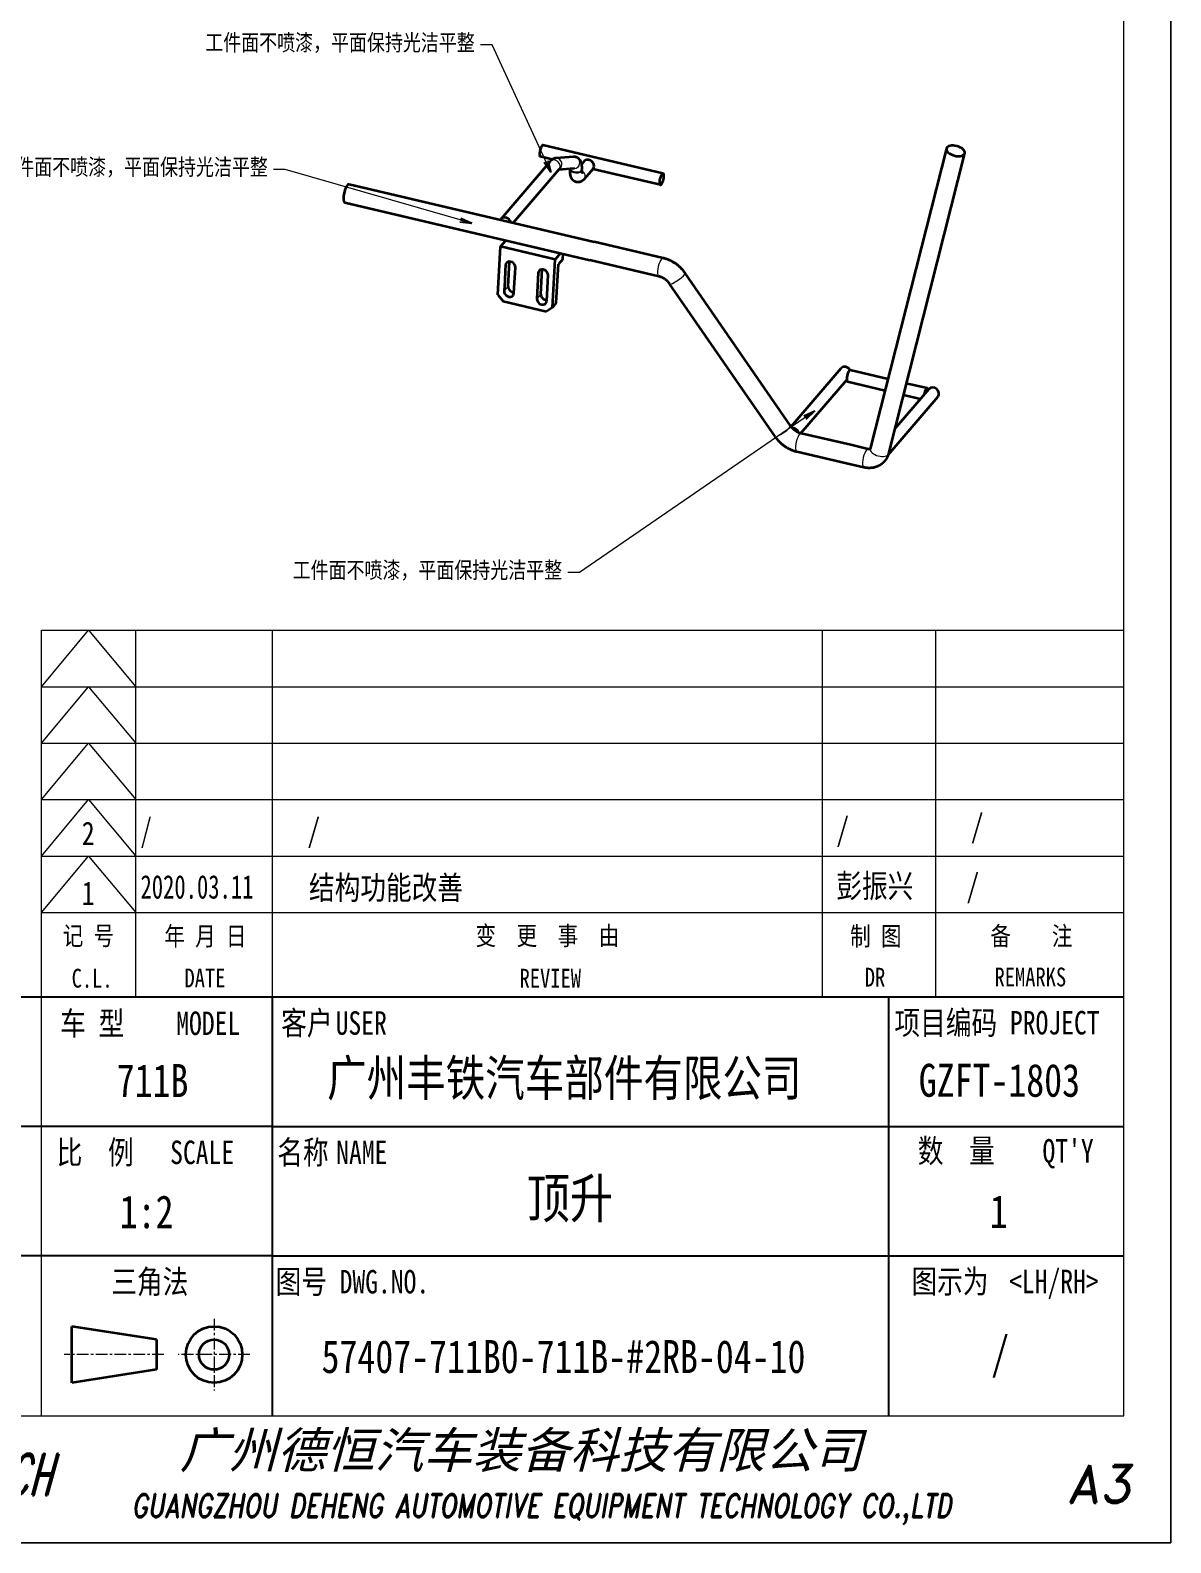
# Model space of a CAD drawing. Header units: millimetres. Extents: x 1333 to 106363, y -60675 to -5704.
# Drawn here: x 6570 to 7054, y -60675 to -60032 of the extents above; entities that cross this region are included whole.
import ezdxf
from ezdxf.enums import TextEntityAlignment as Align

# ---------------------------------------------------------------- set-up
doc = ezdxf.new("R2010")
doc.units = ezdxf.units.MM
doc.header["$LTSCALE"] = 0.5
doc.linetypes.add('AM_ISO08W050x2', pattern=[9, 6, -0.75, 1.5, -0.75])
doc.linetypes.add('CENTER', pattern=[2, 1.25, -0.25, 0.25, -0.25])
for name, color, linetype, lineweight in [('中心线', 2, 'AM_ISO08W050x2', 18), ('图框', 7, 'Continuous', 18), ('标注线', 3, 'Continuous', 18), ('粗实线', 7, 'Continuous', 35)]:
    doc.layers.add(name, color=color, linetype=linetype, lineweight=lineweight)
for name, color, linetype in [('图号', 7, 'Continuous'), ('图名', 7, 'Continuous'), ('图框文字', 7, 'Continuous'), ('数量', 7, 'Continuous'), ('车型', 7, 'Continuous')]:
    doc.layers.add(name, color=color, linetype=linetype)
doc.layers.add('打印', color=7, linetype='Continuous', lineweight=15, plot=False)
doc.layers.add('打印-禁用', color=7, linetype='Continuous', lineweight=15, plot=False)
doc.styles.add('DIM', font='romans.shx', dxfattribs={"width": 0.8, "bigfont": 'bigfont.shx'})
doc.styles.add('STYLE1', font='')
doc.styles.add('国标', font='simfang.ttf', dxfattribs={"width": 0.8})
doc.styles.add('标题字', font='romand.shx', dxfattribs={"oblique": 10, "bigfont": 'bigfont.shx'})
doc.styles.get('STYLE1').set_extended_font_data('SimSun')
doc.dimstyles.new('DEH 1-2$7', dxfattribs={"dimscale": 2, "dimtxt": 3.5, "dimasz": 2.5, "dimexe": 1, "dimexo": 0.625, "dimgap": 1.2, "dimtad": 1, "dimdsep": 46, "dimtxsty": 'DIM', "dimblk": 'OPEN', "dimcen": 0, "dimclrd": 8, "dimclre": 8, "dimclrt": 2, "dimazin": 2, "dimtfac": 0.5, "dimtmove": 0, "dimatfit": 3, "dimldrblk": 'OPEN', "dimfxl": 1, "dimtolj": 2, "dimlwd": 13, "dimlwe": 13, "dimarcsym": 1})

# ---------------------------------------------------------------- blocks, each defined once
blk = doc.blocks.new('GZDEH零件A3图框V01版')
at = {"layer": '中心线', "color": 1, "linetype": 'CENTER', "lineweight": 5, "ltscale": 2}
for p, q in [((3175.82, -1822.66), (3175.82, -1830.26)), ((3170.49, -1826.46), (3159.89, -1826.46)), ((3179.62, -1826.46), (3172.02, -1826.46))]:
    blk.add_line(p, q, dxfattribs=at)
at = {"layer": '图框', "linetype": 'Continuous'}
for p, q in [((3272.49, -1832.96), (3272.49, -1554.46)), ((3157.49, -1749.46), (3272.49, -1749.46)), ((3157.49, -1832.96), (3157.49, -1749.46)), ((2882.49, -1832.96), (3272.49, -1832.96))]:
    blk.add_line(p, q, dxfattribs=at)
at = {"layer": '图框', "color": 9}
for p, q in [((3157.49, -1755.46), (3162.49, -1749.46)), ((3162.49, -1749.46), (3167.49, -1755.46)), ((3167.49, -1788.46), (3167.49, -1749.46)), ((3240.49, -1788.46), (3240.49, -1749.46)), ((3252.49, -1749.46), (3252.49, -1788.46)), ((3157.49, -1755.46), (3272.49, -1755.46)), ((3157.49, -1761.46), (3162.49, -1755.46)), ((3162.49, -1755.46), (3167.49, -1761.46)), ((3157.49, -1761.46), (3272.49, -1761.46)), ((3157.49, -1767.46), (3162.49, -1761.46)), ((3162.49, -1761.46), (3167.49, -1767.46)), ((3157.49, -1767.46), (3272.49, -1767.46)), ((3157.49, -1773.46), (3162.49, -1767.46)), ((3162.49, -1767.46), (3167.49, -1773.46)), ((3157.49, -1773.46), (3272.49, -1773.46)), ((3157.49, -1779.46), (3162.49, -1773.46)), ((3162.49, -1773.46), (3167.49, -1779.46)), ((3157.49, -1779.46), (3272.49, -1779.46))]:
    blk.add_line(p, q, dxfattribs=at)
at = {"layer": '图框', "color": 9, "linetype": 'Continuous'}
blk.add_line((3181.99, -1749.46), (3181.99, -1832.96), dxfattribs=at)
at = {"layer": '图框', "color": 2, "linetype": 'ByBlock', "lineweight": 35}
for p, q in [((3169.69, -1824.86), (3160.69, -1823.46)), ((3160.69, -1829.46), (3160.69, -1823.46)), ((3169.69, -1824.86), (3169.69, -1828.06)), ((3169.69, -1828.06), (3160.69, -1829.46))]:
    blk.add_line(p, q, dxfattribs=at)
for radius in [3, 1.6]:
    blk.add_circle((3175.82, -1826.46), radius, dxfattribs=at)
at = {"layer": '图框文字', "color": 7}
blk.add_line((3272.49, -1788.46), (3092.49, -1788.46), dxfattribs=at)
at = {"layer": '图框文字', "color": 9}
for p, q in [((3272.49, -1788.46), (3092.49, -1788.46)), ((3181.99, -1788.46), (3181.99, -1832.96)), ((3247.49, -1788.46), (3247.49, -1832.96)), ((3181.99, -1802.21), (3092.49, -1802.21)), ((3181.99, -1802.21), (3272.49, -1802.21)), ((3181.99, -1815.96), (3092.49, -1815.96)), ((3181.99, -1815.96), (3272.49, -1815.96))]:
    blk.add_line(p, q, dxfattribs=at)
at = {"layer": '打印-禁用', "linetype": 'Continuous'}
for p, q in [((3277.49, -1846.46), (3277.49, -1549.46)), ((2857.49, -1846.46), (3277.49, -1846.46))]:
    blk.add_line(p, q, dxfattribs=at)
at = {"layer": '图框', "color": 9, "style": '国标', "width": 0.8}
for s, p in [('记 号', (3162.47, -1782.94)), ('年 月 日', (3174.9, -1782.98)), ('变  更  事  由', (3211.24, -1782.93)), ('C.L.', (3162.86, -1787.45)), ('DATE', (3174.85, -1787.42)), ('REVIEW', (3211.55, -1787.45))]:
    blk.add_text(s, height=2, dxfattribs=at).set_placement(p, align=Align.CENTER)
for s, p in [('制 图', (3246.15, -1781.95)), ('备    注', (3262.68, -1781.92)), ('DR', (3246.06, -1786.34)), ('REMARKS', (3262.57, -1786.32))]:
    blk.add_text(s, height=2, dxfattribs=at).set_placement(p, align=Align.MIDDLE)
at = {"layer": '图框文字', "color": 9, "style": '国标', "width": 0.8}
for s, p in [('车 型', (3162.87, -1791.2)), ('MODEL', (3175.2, -1791.24))]:
    blk.add_text(s, height=2.5, dxfattribs=at).set_placement(p, align=Align.MIDDLE)
for s, p in [('客户', (3185.68, -1792.46)), ('USER', (3191.46, -1792.46))]:
    blk.add_text(s, height=2.5, dxfattribs=at).set_placement(p, align=Align.CENTER)
for s, p in [('项目编码 PROJECT', (3248.13, -1792.43)), ('比  例\u3000', (3159.1, -1806.21)), ('SCALE', (3171.15, -1806.21)), ('名称\u3000', (3182.54, -1806.21)), ('NAME', (3188.8, -1806.21)), ('数  量', (3250.61, -1806.05)), ("QT'Y ", (3263.86, -1806.05)), ('三角法', (3164.9, -1819.96)), ('图号', (3182.36, -1819.96)), ('DWG.NO.', (3189.16, -1819.96)), ('图示为', (3249.94, -1819.93)), ('<LH/RH>', (3260.31, -1819.93))]:
    blk.add_text(s, height=2.5, dxfattribs=at).set_placement(p)
at = {"layer": '图框文字', "color": 7, "lineweight": -3, "style": 'STYLE1', "oblique": 15}
blk.add_text('广州德恒汽车装备科技有限公司', height=3.8, dxfattribs=at).set_placement((3172.16, -1838.51))
at = {"layer": '图框文字', "color": 7, "style": '标题字'}
for s, height, oblique, width, p in [('DEH-TECH', 4.4, 15, 0.6, (3149.16, -1839.21)), ('GUANGZHOU DEHENG AUTOMOTIVE EQUIPMENT TECHNOLOGY CO.,LTD ', 2.5, 10, 0.75, (3211.26, -1842.9))]:
    blk.add_text(s, height=height, dxfattribs=dict(at, oblique=oblique, width=width)).set_placement(p, align=Align.MIDDLE)
at = {"layer": '图框文字', "color": 7, "style": '标题字', "oblique": 10}
blk.add_text('A3', height=4, dxfattribs=at).set_placement((3269.91, -1840.2), align=Align.MIDDLE)
blk = doc.blocks.new('DEH A3')
at = {"layer": '图框'}
blk.add_blockref('GZDEH零件A3图框V01版', (-2857.49, 1846.46), dxfattribs=at)
blk = doc.blocks.new('GTE')
at = {"color": 7, "lineweight": 13, "ltscale": 0.098378}
for p, q in [((-20946.9, -49769.5), (-20949.4, -49772.5)), ((-20919, -49776), (-20921.6, -49779))]:
    blk.add_line(p, q, dxfattribs=at)
at = {"color": 7, "lineweight": 13, "ltscale": 0.128194}
for p, q in [((-20947.3, -49790.4), (-20950.6, -49794.3)), ((-20919.5, -49797), (-20922.8, -49800.9))]:
    blk.add_line(p, q, dxfattribs=at)
at = {"color": 7, "lineweight": 13}
for centre, major_axis, ratio, start_param, end_param in [((-20907.7, -49687.4), (-3.8, 3.25), 0.821816, 3.141703, 6.283296), ((-20906.2, -49686.4), (-0.36, 4.99), 0.948699, 3.51374, 6.283205), ((-20891.1, -49685.3), (-0.36, 4.99), 0.948699, 3.141612, 6.283205), ((-20889.5, -49691.4), (4.99, -0.28), 0.482423, 3.141593, 6.283185), ((-20889.4, -49690.7), (4.99, -0.28), 0.482423, 3.182058, 6.283185), ((-20886.3, -49695.9), (-3.8, 3.25), 0.821816, 3.141703, 4.938096), ((-20817.2, -49774.2), (1.83, 7.79), 0.303128, 6.283185, 9.424778), ((-20803.3, -49783.8), (6.58, 4.54), 0.174711, 3.141559, 6.283151), ((-20713.7, -49913.6), (6.58, 4.54), 0.174711, 3.141559, 6.283151), ((-20699.9, -49923.2), (1.83, 7.79), 0.303128, 6.283185, 9.424778), ((-20642.9, -49936.6), (1.83, 7.79), 0.303128, 6.283185, 9.424778), ((-20631.5, -49930.5), (-7.75, 1.97), 0.527732, 0.000106, 3.141698)]:
    blk.add_ellipse(centre, major_axis=major_axis, ratio=ratio, start_param=start_param, end_param=end_param, dxfattribs=at)
at = {"layer": '粗实线'}
for p, q in [((-20815.6, -49694.4), (-20917.6, -49670.3)), ((-20574.6, -49673.3), (-20639.3, -49928.5)), ((-20911.5, -49684.1), (-20953.3, -49732.9)), ((-20559.1, -49677.2), (-20623.8, -49932.4)), ((-20903.9, -49690.6), (-20943, -49736.3)), ((-20817.8, -49704.1), (-20875.2, -49690.6)), ((-21082.4, -49703.5), (-20874.1, -49752.5)), ((-21086, -49719.1), (-20877.7, -49768.1)), ((-20956, -49797.5), (-20953.7, -49756.6)), ((-20907.3, -49767.6), (-20953.7, -49756.6)), ((-20815.3, -49766.4), (-20874.1, -49752.5)), ((-20947.3, -49790.4), (-20946.1, -49769.4)), ((-20919.5, -49797), (-20918.3, -49775.9)), ((-20909.6, -49808.4), (-20907.3, -49767.6)), ((-20906.3, -49804.5), (-20904.4, -49771.5)), ((-20819, -49782), (-20877.7, -49768.1)), ((-20921.6, -49779), (-20922.8, -49800.9)), ((-20914.4, -49802.8), (-20913.2, -49781)), ((-20720.3, -49918.1), (-20809.9, -49788.3)), ((-20707.1, -49909), (-20796.7, -49779.2)), ((-20951.6, -49803), (-20914.5, -49811.7)), ((-20706.6, -49909.7), (-20664.1, -49860)), ((-20624.2, -49869.2), (-20656.4, -49861.6)), ((-20698.3, -49915.3), (-20659.4, -49869.8)), ((-20658.7, -49871.4), (-20626.7, -49878.9)), ((-20618.5, -49911.6), (-20589.3, -49877.6)), ((-20624.1, -49933.6), (-20581.7, -49884.1)), ((-20655.9, -49925.3), (-20698, -49915.4)), ((-20659.6, -49940.9), (-20701.7, -49931))]:
    blk.add_line(p, q, dxfattribs=at)
at = {"layer": '粗实线', "ltscale": 0.261876}
blk.add_line((-20909.7, -49682.5), (-20919.9, -49680.1), dxfattribs=at)
at = {"layer": '粗实线', "ltscale": 0.371512}
blk.add_line((-20891.7, -49680.3), (-20906.5, -49681.4), dxfattribs=at)
at = {"layer": '粗实线', "ltscale": 0.005413}
for p, q in [((-20891.5, -49680.3), (-20891.7, -49680.3)), ((-20890.8, -49690.3), (-20891, -49690.3))]:
    blk.add_line(p, q, dxfattribs=at)
at = {"layer": '粗实线', "ltscale": 0.078746}
blk.add_line((-20882.6, -49684), (-20884.7, -49686.4), dxfattribs=at)
at = {"layer": '粗实线', "ltscale": 0.336843}
blk.add_line((-20891, -49690.3), (-20904.4, -49691.2), dxfattribs=at)
at = {"layer": '粗实线', "ltscale": 0.000681058}
blk.add_line((-20903.9, -49690.6), (-20903.9, -49690.6), dxfattribs=at)
at = {"layer": '粗实线', "ltscale": 0.016105}
blk.add_line((-20894.5, -49691.2), (-20894.4, -49690.5), dxfattribs=at)
at = {"layer": '粗实线', "ltscale": 0.018559}
blk.add_line((-20884.5, -49691.7), (-20884.4, -49691), dxfattribs=at)
at = {"layer": '粗实线', "ltscale": 0.284877}
blk.add_line((-20875, -49690.5), (-20882.5, -49699.1), dxfattribs=at)
at = {"layer": '粗实线', "ltscale": 0.175557}
for p, q in [((-20953.7, -49756.6), (-20949.1, -49751.3)), ((-20902.8, -49762.2), (-20907.3, -49767.6))]:
    blk.add_line(p, q, dxfattribs=at)
at = {"layer": '粗实线', "ltscale": 0.111282}
blk.add_line((-20900.7, -49767.2), (-20900.5, -49762.8), dxfattribs=at)
at = {"layer": '粗实线', "ltscale": 0.109492}
for p, q in [((-20949.4, -49772.5), (-20949.7, -49776.8)), ((-20941.3, -49778.8), (-20941.1, -49774.4))]:
    blk.add_line(p, q, dxfattribs=at)
at = {"layer": '粗实线', "ltscale": 0.142438}
blk.add_line((-20900.7, -49767.2), (-20904.4, -49771.5), dxfattribs=at)
at = {"layer": '粗实线', "ltscale": 0.218985}
for p, q in [((-20950.1, -49785.6), (-20950.6, -49794.3)), ((-20949.7, -49776.8), (-20950.1, -49785.6)), ((-20942.3, -49796.3), (-20941.8, -49787.5)), ((-20941.8, -49787.5), (-20941.3, -49778.8))]:
    blk.add_line(p, q, dxfattribs=at)
at = {"layer": '粗实线', "ltscale": 0.17535}
blk.add_line((-20956, -49797.5), (-20951.6, -49803), dxfattribs=at)
at = {"layer": '粗实线', "ltscale": 0.146996}
blk.add_line((-20909.6, -49808.4), (-20914.5, -49811.7), dxfattribs=at)
at = {"layer": '粗实线', "ltscale": 0.128194}
blk.add_line((-20906.3, -49804.5), (-20909.6, -49808.4), dxfattribs=at)
at = {"layer": '粗实线', "ltscale": 0.456281}
blk.add_line((-20590.9, -49877.1), (-20608.7, -49872.9), dxfattribs=at)
at = {"layer": '粗实线', "ltscale": 0.374395}
blk.add_line((-20611.1, -49882.6), (-20596.5, -49886), dxfattribs=at)
at = {"layer": '粗实线', "ltscale": 0.380108}
for p, q in [((-20641.1, -49928.8), (-20655.9, -49925.3)), ((-20644.8, -49944.4), (-20659.6, -49940.9))]:
    blk.add_line(p, q, dxfattribs=at)
at = {"layer": '粗实线'}
for centre, major_axis, ratio, start_param, end_param in [((-20918.7, -49675.2), (1.15, 4.87), 0.303128, 6.283185, 9.424778), ((-20566.8, -49675.2), (7.75, -1.97), 0.527732, 3.141698, 4.456792), ((-20566.8, -49675.2), (7.75, -1.97), 0.527732, 0.000106, 3.141698), ((-20878.8, -49687.2), (-3.8, 3.25), 0.821816, 3.702594, 6.283296), ((-20566.8, -49675.2), (7.75, -1.97), 0.527732, 4.456792, 6.283291), ((-20878.8, -49687.2), (-3.8, 3.25), 0.821816, 3.141703, 3.702594), ((-20816.7, -49699.2), (1.15, 4.87), 0.303128, 6.283185, 9.424778), ((-20816.7, -49699.2), (1.15, 4.87), 0.303128, 3.141593, 5.24321), ((-20816.7, -49699.2), (1.15, 4.87), 0.303128, 5.24321, 6.283185), ((-21084.2, -49711.3), (-1.83, -7.79), 0.303128, 3.141593, 6.283185), ((-20949.5, -49736.2), (3.8, -3.25), 0.821816, 3.141703, 3.38092), ((-20949.5, -49736.2), (3.8, -3.25), 0.821816, 0.882675, 3.141703), ((-20945.2, -49773.4), (-3.42, 2.93), 0.821816, 0.000111, 0.561001), ((-20945.2, -49773.4), (-3.42, 2.93), 0.821816, 3.702594, 6.283296), ((-20917.4, -49780), (-3.42, 2.93), 0.821816, 3.702594, 6.283296), ((-20917.4, -49780), (-3.42, 2.93), 0.821816, 0.000111, 0.561001), ((-20946.5, -49795.3), (-3.42, 2.93), 0.821816, 0.561001, 3.141703), ((-20943.1, -49791.4), (-3.42, 2.93), 0.821816, 0.561001, 2.397199), ((-20946.5, -49795.3), (-3.42, 2.93), 0.821816, 3.141703, 3.702594), ((-20918.6, -49801.9), (-3.42, 2.93), 0.821816, 0.561001, 3.141703), ((-20915.3, -49798), (-3.42, 2.93), 0.821816, 0.561001, 2.397199), ((-20918.6, -49801.9), (-3.42, 2.93), 0.821816, 3.141703, 3.702594), ((-20660.3, -49863.3), (3.8, -3.25), 0.821816, 1.170426, 3.141703), ((-20657.5, -49866.5), (-1.15, -4.87), 0.303128, 3.141593, 6.283185), ((-20592, -49881.9), (1.15, 4.87), 0.303128, 0.530821, 1.809379), ((-20592, -49881.9), (1.15, 4.87), 0.303128, 6.283185, 6.814007), ((-20592, -49881.9), (1.15, 4.87), 0.303128, 5.535448, 6.283185), ((-20585.5, -49880.9), (3.8, -3.25), 0.821816, 0.000111, 3.141703), ((-20704.8, -49915.2), (3.8, -3.25), 0.821816, 0.937898, 2.410697)]:
    blk.add_ellipse(centre, major_axis=major_axis, ratio=ratio, start_param=start_param, end_param=end_param, dxfattribs=at)
for points, degree, knots in [([(-20906.5, -49681.4), (-20906.6, -49681.4), (-20906.7, -49681.4), (-20906.9, -49681.4), (-20907, -49681.4), (-20907.1, -49681.4), (-20907.2, -49681.5), (-20907.3, -49681.5), (-20907.4, -49681.5), (-20907.5, -49681.5), (-20907.6, -49681.6), (-20907.8, -49681.6), (-20907.9, -49681.6), (-20908, -49681.7), (-20908.2, -49681.7), (-20908.3, -49681.8), (-20908.5, -49681.8), (-20908.6, -49681.9), (-20908.8, -49682), (-20908.9, -49682), (-20909, -49682.1), (-20909.1, -49682.1), (-20909.2, -49682.2), (-20909.3, -49682.3), (-20909.4, -49682.3), (-20909.6, -49682.4), (-20909.7, -49682.5), (-20909.8, -49682.5), (-20909.9, -49682.6), (-20910, -49682.7), (-20910.1, -49682.8), (-20910.2, -49682.9), (-20910.3, -49683), (-20910.4, -49683), (-20910.5, -49683.1), (-20910.6, -49683.2), (-20910.7, -49683.3), (-20910.8, -49683.4), (-20910.9, -49683.5), (-20911, -49683.6), (-20911.1, -49683.7), (-20911.2, -49683.8), (-20911.3, -49683.9), (-20911.4, -49684), (-20911.5, -49684.1), (-20911.5, -49684.1)], 3, [0, 0, 0, 0, 0.170021, 0.340179, 0.45244, 0.564772, 0.676913, 0.789136, 0.901136, 1.013228, 1.125058, 1.236992, 1.388069, 1.53895, 1.689619, 1.840029, 2.012314, 2.184201, 2.314567, 2.445199, 2.575019, 2.705138, 2.834679, 2.963915, 3.092835, 3.221424, 3.363193, 3.497844, 3.632966, 3.766508, 3.900576, 4.033675, 4.167332, 4.299288, 4.431857, 4.544451, 4.657515, 4.804427, 4.951055, 5.097352, 5.243355, 5.389097, 5.534626, 5.679982, 5.82547, 5.82547, 5.82547, 5.82547]), ([(-20884.4, -49691), (-20884.4, -49690.9), (-20884.4, -49690.8), (-20884.4, -49690.6), (-20884.4, -49690.4), (-20884.4, -49690.2), (-20884.4, -49690), (-20884.4, -49689.9), (-20884.4, -49689.7), (-20884.4, -49689.5), (-20884.4, -49689.3), (-20884.4, -49689.1), (-20884.4, -49688.9), (-20884.4, -49688.7), (-20884.4, -49688.5), (-20884.4, -49688.4), (-20884.5, -49688.2), (-20884.5, -49688), (-20884.5, -49687.9), (-20884.5, -49687.7), (-20884.5, -49687.5), (-20884.5, -49687.3), (-20884.6, -49687.1), (-20884.6, -49687), (-20884.6, -49686.8), (-20884.6, -49686.6), (-20884.7, -49686.5), (-20884.7, -49686.3), (-20884.7, -49686.1), (-20884.8, -49686), (-20884.8, -49685.8), (-20884.9, -49685.6), (-20884.9, -49685.4), (-20885, -49685.2), (-20885, -49685), (-20885.1, -49684.8), (-20885.2, -49684.6), (-20885.3, -49684.4), (-20885.3, -49684.3), (-20885.4, -49684.1), (-20885.5, -49683.9), (-20885.6, -49683.7), (-20885.7, -49683.5), (-20885.8, -49683.4), (-20885.9, -49683.3), (-20885.9, -49683.2), (-20886, -49683), (-20886.1, -49682.9), (-20886.1, -49682.8), (-20886.2, -49682.7), (-20886.3, -49682.6), (-20886.4, -49682.5), (-20886.5, -49682.4), (-20886.6, -49682.3), (-20886.7, -49682.2), (-20886.8, -49682.1), (-20886.9, -49682), (-20887, -49681.8), (-20887.2, -49681.7), (-20887.4, -49681.6), (-20887.6, -49681.4), (-20887.7, -49681.3), (-20887.9, -49681.2), (-20888.1, -49681.1), (-20888.3, -49681), (-20888.5, -49680.9), (-20888.7, -49680.8), (-20888.8, -49680.7), (-20888.9, -49680.7), (-20889.1, -49680.6), (-20889.2, -49680.6), (-20889.3, -49680.5), (-20889.5, -49680.5), (-20889.7, -49680.4), (-20889.9, -49680.4), (-20890.1, -49680.4), (-20890.3, -49680.3), (-20890.5, -49680.3), (-20890.8, -49680.3), (-20890.9, -49680.3), (-20891.1, -49680.3), (-20891.2, -49680.3), (-20891.4, -49680.3), (-20891.5, -49680.3), (-20891.5, -49680.3)], 3, [0, 0, 0, 0, 0.190436, 0.379661, 0.568357, 0.755784, 0.942721, 1.128335, 1.313469, 1.497228, 1.695779, 1.892673, 2.088846, 2.284118, 2.45153, 2.618333, 2.784476, 2.950087, 3.130895, 3.311119, 3.490707, 3.669711, 3.848191, 4.026204, 4.203815, 4.381004, 4.544535, 4.707817, 4.870997, 5.034197, 5.237323, 5.440883, 5.644301, 5.848347, 6.042916, 6.238058, 6.433841, 6.630369, 6.838692, 7.04796, 7.258174, 7.469301, 7.65471, 7.840812, 7.969394, 8.098317, 8.227557, 8.357101, 8.487224, 8.617048, 8.747684, 8.878055, 9.019808, 9.16182, 9.304291, 9.446522, 9.635745, 9.825268, 10.049023, 10.273105, 10.497459, 10.722043, 10.938889, 11.155882, 11.373119, 11.590198, 11.769739, 11.949204, 12.072836, 12.196442, 12.320027, 12.443594, 12.655833, 12.868052, 13.080271, 13.292509, 13.50589, 13.719329, 13.932533, 14.145842, 14.277798, 14.409807, 14.54165, 14.673559, 14.673559, 14.673559, 14.673559]), ([(-20882.5, -49699.1), (-20882.5, -49699.2), (-20882.6, -49699.2), (-20882.7, -49699.4), (-20882.8, -49699.5), (-20882.9, -49699.6), (-20883, -49699.8), (-20883.2, -49699.9), (-20883.3, -49700), (-20883.4, -49700.1), (-20883.5, -49700.2), (-20883.7, -49700.3), (-20883.8, -49700.4), (-20883.9, -49700.5), (-20884, -49700.5), (-20884.1, -49700.6), (-20884.2, -49700.7), (-20884.3, -49700.8), (-20884.4, -49700.8), (-20884.6, -49700.9), (-20884.7, -49701), (-20884.9, -49701.1), (-20885, -49701.2), (-20885.2, -49701.3), (-20885.3, -49701.3), (-20885.4, -49701.4), (-20885.5, -49701.4), (-20885.6, -49701.5), (-20885.7, -49701.5), (-20885.9, -49701.5), (-20886, -49701.6), (-20886.1, -49701.6), (-20886.2, -49701.7), (-20886.4, -49701.7), (-20886.6, -49701.8), (-20886.9, -49701.8), (-20887.1, -49701.8), (-20887.3, -49701.8), (-20887.4, -49701.9), (-20887.6, -49701.9), (-20887.8, -49701.9), (-20888, -49701.9), (-20888.2, -49701.9), (-20888.4, -49701.9), (-20888.6, -49701.8), (-20888.8, -49701.8), (-20889, -49701.8), (-20889.2, -49701.7), (-20889.4, -49701.7), (-20889.6, -49701.6), (-20889.8, -49701.6), (-20889.9, -49701.5), (-20890.1, -49701.4), (-20890.2, -49701.4), (-20890.3, -49701.3), (-20890.4, -49701.3), (-20890.6, -49701.2), (-20890.8, -49701.1), (-20891, -49701), (-20891.2, -49700.9), (-20891.4, -49700.7), (-20891.5, -49700.6), (-20891.7, -49700.5), (-20891.9, -49700.3), (-20892, -49700.2), (-20892.1, -49700.1), (-20892.2, -49700), (-20892.3, -49699.9), (-20892.4, -49699.8), (-20892.5, -49699.6), (-20892.6, -49699.5), (-20892.7, -49699.4), (-20892.8, -49699.3), (-20892.8, -49699.2), (-20892.9, -49699.1), (-20893, -49699), (-20893.1, -49698.9), (-20893.1, -49698.8), (-20893.2, -49698.6), (-20893.3, -49698.5), (-20893.3, -49698.4), (-20893.4, -49698.3), (-20893.4, -49698.2), (-20893.5, -49698.1), (-20893.5, -49698), (-20893.6, -49697.9), (-20893.6, -49697.8), (-20893.7, -49697.7), (-20893.7, -49697.5), (-20893.8, -49697.4), (-20893.9, -49697.2), (-20893.9, -49697), (-20893.9, -49696.9), (-20894, -49696.8), (-20894, -49696.7), (-20894, -49696.6), (-20894.1, -49696.5), (-20894.1, -49696.4), (-20894.1, -49696.3), (-20894.1, -49696.2), (-20894.2, -49696), (-20894.2, -49695.9), (-20894.2, -49695.7), (-20894.3, -49695.6), (-20894.3, -49695.4), (-20894.3, -49695.2), (-20894.3, -49695), (-20894.4, -49694.9), (-20894.4, -49694.7), (-20894.4, -49694.5), (-20894.4, -49694.3), (-20894.4, -49694.1), (-20894.5, -49694), (-20894.5, -49693.8), (-20894.5, -49693.6), (-20894.5, -49693.4), (-20894.5, -49693.3), (-20894.5, -49693.1), (-20894.5, -49692.9), (-20894.5, -49692.7), (-20894.5, -49692.5), (-20894.5, -49692.3), (-20894.5, -49692.1), (-20894.5, -49691.9), (-20894.5, -49691.7), (-20894.5, -49691.6), (-20894.5, -49691.4), (-20894.5, -49691.2), (-20894.5, -49691.2)], 3, [0, 0, 0, 0, 0.173269, 0.346471, 0.519938, 0.693334, 0.867943, 1.042576, 1.217844, 1.393637, 1.550575, 1.681229, 1.811314, 1.943049, 2.074268, 2.206413, 2.338074, 2.47126, 2.604014, 2.794388, 2.985479, 3.177236, 3.369576, 3.505551, 3.641239, 3.759273, 3.877116, 3.995479, 4.113671, 4.232318, 4.350812, 4.469705, 4.588464, 4.812047, 5.035958, 5.260145, 5.484718, 5.681096, 5.849044, 6.016875, 6.184998, 6.353032, 6.566213, 6.779548, 6.993008, 7.206409, 7.418659, 7.630889, 7.843118, 8.055367, 8.235821, 8.416316, 8.539383, 8.66248, 8.78561, 8.908777, 9.125856, 9.343093, 9.560086, 9.776932, 10.001516, 10.225869, 10.44995, 10.673705, 10.815929, 10.958347, 11.124428, 11.290251, 11.455761, 11.620923, 11.751294, 11.881929, 12.011753, 12.141874, 12.271417, 12.400655, 12.529578, 12.65816, 12.8133, 12.967979, 13.081185, 13.19475, 13.307418, 13.42047, 13.532578, 13.645095, 13.756646, 13.868633, 14.054437, 14.239211, 14.424129, 14.608163, 14.715281, 14.822904, 14.92978, 15.037177, 15.143881, 15.251121, 15.357696, 15.464821, 15.620506, 15.776164, 15.931909, 16.087884, 16.266334, 16.445203, 16.624469, 16.804201, 16.984454, 17.165294, 17.346773, 17.52884, 17.699424, 17.870576, 18.042426, 18.214924, 18.407654, 18.601256, 18.79556, 18.991479, 19.176478, 19.362873, 19.549752, 19.737973, 19.926691, 20.116696, 20.307237, 20.499007, 20.499007, 20.499007, 20.499007]), ([(-20884.4, -49694), (-20884.4, -49693.9), (-20884.4, -49693.9), (-20884.4, -49693.9), (-20884.4, -49693.8), (-20884.4, -49693.8), (-20884.4, -49693.7), (-20884.4, -49693.7), (-20884.5, -49693.6), (-20884.5, -49693.5), (-20884.5, -49693.4), (-20884.5, -49693.2), (-20884.5, -49693.1), (-20884.5, -49692.7), (-20884.5, -49692.4), (-20884.5, -49692.2), (-20884.5, -49691.9), (-20884.5, -49691.7)], 5, [0, 0, 0, 0, 0, 0, 0.152726, 0.152726, 0.152726, 0.295385, 0.295385, 0.295385, 0.553188, 0.553188, 0.553188, 1.139424, 1.139424, 1.139424, 2.258804, 2.258804, 2.258804, 2.258804, 2.258804, 2.258804]), ([(-20796.7, -49779.2), (-20796.9, -49779), (-20797.3, -49778.4), (-20797.9, -49777.7), (-20798.5, -49776.9), (-20799.1, -49776.2), (-20799.7, -49775.5), (-20800.4, -49774.8), (-20801.1, -49774.1), (-20801.8, -49773.5), (-20802.6, -49772.8), (-20803.3, -49772.2), (-20804.1, -49771.6), (-20804.9, -49771.1), (-20805.7, -49770.5), (-20806.5, -49770), (-20807.3, -49769.5), (-20808.2, -49769.1), (-20809, -49768.6), (-20809.9, -49768.2), (-20810.8, -49767.8), (-20811.7, -49767.5), (-20812.6, -49767.2), (-20813.5, -49766.9), (-20814.4, -49766.6), (-20815, -49766.5), (-20815.3, -49766.4)], 3, [0, 0, 0, 0, 0.962515, 1.926079, 2.890591, 3.855908, 4.821092, 5.786796, 6.752887, 7.719215, 8.685529, 9.651775, 10.617806, 11.58348, 12.549249, 13.514367, 14.47869, 15.442111, 16.405806, 17.368347, 18.329596, 19.289479, 20.250047, 21.209063, 22.166429, 23.122083, 23.122083, 23.122083, 23.122083]), ([(-20809.9, -49788.3), (-20810, -49788.2), (-20810.2, -49787.9), (-20810.4, -49787.5), (-20810.7, -49787.2), (-20811.1, -49786.8), (-20811.4, -49786.4), (-20811.7, -49786.1), (-20812.1, -49785.8), (-20812.4, -49785.4), (-20812.8, -49785.1), (-20813.2, -49784.8), (-20813.6, -49784.5), (-20814, -49784.2), (-20814.4, -49784), (-20814.8, -49783.7), (-20815.2, -49783.5), (-20815.6, -49783.2), (-20816, -49783), (-20816.5, -49782.8), (-20816.9, -49782.6), (-20817.3, -49782.5), (-20817.7, -49782.3), (-20818.2, -49782.2), (-20818.6, -49782.1), (-20818.9, -49782), (-20819, -49782)], 3, [0, 0, 0, 0, 0.471212, 0.946474, 1.425224, 1.906978, 2.390703, 2.876375, 3.363432, 3.85134, 4.339498, 4.827428, 5.314587, 5.800418, 6.28476, 6.766708, 7.245758, 7.721335, 8.193791, 8.661758, 9.124815, 9.582432, 10.035382, 10.481974, 10.921855, 11.354631, 11.354631, 11.354631, 11.354631]), ([(-20707.1, -49909), (-20707, -49909.2), (-20706.9, -49909.4), (-20706.6, -49909.8), (-20706.3, -49910.2), (-20706, -49910.5), (-20705.6, -49910.9), (-20705.3, -49911.2), (-20704.9, -49911.6), (-20704.6, -49911.9), (-20704.2, -49912.2), (-20703.8, -49912.5), (-20703.4, -49912.8), (-20703, -49913.1), (-20702.6, -49913.4), (-20702.2, -49913.6), (-20701.8, -49913.9), (-20701.4, -49914.1), (-20701, -49914.3), (-20700.6, -49914.5), (-20700.1, -49914.7), (-20699.7, -49914.9), (-20699.3, -49915), (-20698.9, -49915.2), (-20698.4, -49915.3), (-20698.2, -49915.4), (-20698, -49915.4)], 3, [0, 0, 0, 0, 0.471212, 0.946474, 1.425224, 1.906978, 2.390703, 2.876375, 3.363432, 3.85134, 4.339498, 4.827428, 5.314587, 5.800418, 6.28476, 6.766708, 7.245758, 7.721335, 8.193791, 8.661758, 9.124815, 9.582432, 10.035382, 10.481974, 10.921855, 11.354631, 11.354631, 11.354631, 11.354631]), ([(-20720.3, -49918.1), (-20720.1, -49918.4), (-20719.7, -49918.9), (-20719.2, -49919.7), (-20718.6, -49920.4), (-20717.9, -49921.2), (-20717.3, -49921.9), (-20716.6, -49922.6), (-20715.9, -49923.2), (-20715.2, -49923.9), (-20714.5, -49924.5), (-20713.7, -49925.1), (-20712.9, -49925.7), (-20712.2, -49926.3), (-20711.4, -49926.8), (-20710.5, -49927.3), (-20709.7, -49927.8), (-20708.9, -49928.3), (-20708, -49928.7), (-20707.1, -49929.1), (-20706.2, -49929.5), (-20705.3, -49929.8), (-20704.4, -49930.2), (-20703.5, -49930.5), (-20702.6, -49930.7), (-20702, -49930.9), (-20701.7, -49931)], 3, [0, 0, 0, 0, 0.962515, 1.926079, 2.890591, 3.855908, 4.821092, 5.786796, 6.752887, 7.719215, 8.685529, 9.651775, 10.617806, 11.58348, 12.549249, 13.514367, 14.47869, 15.442111, 16.405806, 17.368347, 18.329596, 19.289479, 20.250047, 21.209063, 22.166429, 23.122083, 23.122083, 23.122083, 23.122083]), ([(-20639.3, -49928.5), (-20639.3, -49928.5), (-20639.3, -49928.5), (-20639.3, -49928.6), (-20639.3, -49928.6), (-20639.3, -49928.6), (-20639.3, -49928.6), (-20639.3, -49928.6), (-20639.3, -49928.6), (-20639.3, -49928.6), (-20639.3, -49928.6), (-20639.3, -49928.6), (-20639.3, -49928.6), (-20639.3, -49928.6), (-20639.3, -49928.7), (-20639.3, -49928.7), (-20639.3, -49928.7), (-20639.3, -49928.7), (-20639.3, -49928.7), (-20639.3, -49928.7), (-20639.3, -49928.7), (-20639.3, -49928.7), (-20639.3, -49928.7), (-20639.3, -49928.7), (-20639.3, -49928.7), (-20639.3, -49928.7), (-20639.3, -49928.7), (-20639.3, -49928.7), (-20639.3, -49928.7), (-20639.3, -49928.7), (-20639.3, -49928.7), (-20639.3, -49928.7), (-20639.3, -49928.7), (-20639.3, -49928.7), (-20639.4, -49928.7), (-20639.4, -49928.7), (-20639.4, -49928.7), (-20639.4, -49928.7), (-20639.4, -49928.7), (-20639.4, -49928.7), (-20639.4, -49928.7), (-20639.4, -49928.7), (-20639.4, -49928.7), (-20639.4, -49928.7), (-20639.4, -49928.8), (-20639.5, -49928.8), (-20639.5, -49928.8), (-20639.5, -49928.8), (-20639.5, -49928.8), (-20639.5, -49928.8), (-20639.6, -49928.8), (-20639.6, -49928.8), (-20639.6, -49928.8), (-20639.7, -49928.8), (-20639.7, -49928.8), (-20639.7, -49928.8), (-20639.7, -49928.8), (-20639.8, -49928.9), (-20639.8, -49928.9), (-20639.8, -49928.9), (-20639.9, -49928.9), (-20639.9, -49928.9), (-20639.9, -49928.9), (-20640, -49928.9), (-20640, -49928.9), (-20640.1, -49928.9), (-20640.1, -49928.9), (-20640.2, -49928.9), (-20640.2, -49928.9), (-20640.3, -49928.9), (-20640.3, -49928.9), (-20640.3, -49928.9), (-20640.4, -49928.9), (-20640.4, -49928.9), (-20640.5, -49928.9), (-20640.5, -49928.9), (-20640.6, -49928.9), (-20640.6, -49928.9), (-20640.7, -49928.9), (-20640.8, -49928.9), (-20640.8, -49928.8), (-20640.9, -49928.8), (-20641, -49928.8), (-20641, -49928.8), (-20641.1, -49928.8), (-20641.1, -49928.8)], 3, [0, 0, 0, 0, 0.02066, 0.04025, 0.05755, 0.073879, 0.084014, 0.093712, 0.102267, 0.110423, 0.119262, 0.127576, 0.134566, 0.141106, 0.146355, 0.151229, 0.15577, 0.160017, 0.161532, 0.16431, 0.166914, 0.169378, 0.171737, 0.174026, 0.176279, 0.178531, 0.180817, 0.183244, 0.185778, 0.188453, 0.191307, 0.195492, 0.199981, 0.204822, 0.210062, 0.216428, 0.223233, 0.231181, 0.239642, 0.249484, 0.25991, 0.271856, 0.284454, 0.2987, 0.313652, 0.330391, 0.347896, 0.36734, 0.387606, 0.409984, 0.433233, 0.464289, 0.497858, 0.53387, 0.572443, 0.597011, 0.622139, 0.648524, 0.675481, 0.713226, 0.751981, 0.792968, 0.834985, 0.879322, 0.924702, 0.972456, 1.02126, 1.062286, 1.104003, 1.147264, 1.191212, 1.236625, 1.282723, 1.330317, 1.378589, 1.423599, 1.469168, 1.532197, 1.596207, 1.662175, 1.729104, 1.797954, 1.86774, 1.939369, 2.011903, 2.011903, 2.011903, 2.011903]), ([(-20623.8, -49932.4), (-20623.8, -49932.6), (-20623.9, -49932.8), (-20624, -49933.2), (-20624.1, -49933.6), (-20624.2, -49933.9), (-20624.3, -49934.2), (-20624.4, -49934.5), (-20624.5, -49934.7), (-20624.6, -49935), (-20624.8, -49935.3), (-20624.9, -49935.6), (-20625.1, -49935.9), (-20625.2, -49936.2), (-20625.4, -49936.5), (-20625.6, -49936.8), (-20625.7, -49937.1), (-20625.9, -49937.4), (-20626, -49937.6), (-20626.2, -49937.8), (-20626.4, -49938.1), (-20626.6, -49938.3), (-20626.8, -49938.6), (-20627, -49938.8), (-20627.2, -49939.1), (-20627.4, -49939.3), (-20627.6, -49939.6), (-20627.8, -49939.8), (-20628, -49940), (-20628.3, -49940.3), (-20628.5, -49940.5), (-20628.8, -49940.7), (-20629.1, -49940.9), (-20629.3, -49941.2), (-20629.6, -49941.4), (-20629.9, -49941.6), (-20630.2, -49941.8), (-20630.4, -49942), (-20630.7, -49942.2), (-20631, -49942.4), (-20631.3, -49942.5), (-20631.6, -49942.7), (-20631.9, -49942.9), (-20632.2, -49943), (-20632.5, -49943.2), (-20632.8, -49943.3), (-20633.1, -49943.4), (-20633.4, -49943.6), (-20633.7, -49943.7), (-20634.1, -49943.8), (-20634.4, -49943.9), (-20634.8, -49944.1), (-20635.2, -49944.2), (-20635.6, -49944.3), (-20635.9, -49944.4), (-20636.2, -49944.5), (-20636.5, -49944.5), (-20636.7, -49944.6), (-20637, -49944.6), (-20637.3, -49944.7), (-20637.6, -49944.7), (-20637.9, -49944.8), (-20638.3, -49944.8), (-20638.6, -49944.8), (-20638.9, -49944.8), (-20639.3, -49944.9), (-20639.6, -49944.9), (-20639.8, -49944.9), (-20640.1, -49944.9), (-20640.4, -49944.9), (-20640.7, -49944.9), (-20640.9, -49944.9), (-20641.2, -49944.9), (-20641.5, -49944.9), (-20641.7, -49944.8), (-20642, -49944.8), (-20642.2, -49944.8), (-20642.5, -49944.8), (-20642.9, -49944.7), (-20643.2, -49944.7), (-20643.5, -49944.6), (-20643.8, -49944.6), (-20644.1, -49944.5), (-20644.5, -49944.4), (-20644.7, -49944.4), (-20644.8, -49944.4)], 3, [0, 0, 0, 0, 0.397223, 0.79422, 1.191448, 1.588471, 1.868287, 2.148011, 2.427898, 2.707703, 3.048379, 3.388946, 3.729698, 4.070358, 4.411229, 4.752027, 5.092756, 5.433424, 5.597205, 5.918691, 6.240143, 6.561567, 6.88297, 7.204358, 7.525739, 7.84712, 8.168507, 8.493687, 8.818887, 9.144117, 9.469381, 9.827201, 10.185084, 10.543037, 10.90107, 11.240856, 11.580731, 11.920476, 12.260327, 12.600005, 12.939805, 13.279422, 13.619176, 13.956203, 14.293381, 14.630346, 14.967474, 15.304367, 15.641437, 15.978237, 16.315229, 16.732126, 17.148934, 17.565703, 17.982409, 18.233421, 18.48456, 18.735568, 18.986707, 19.317473, 19.648479, 19.97926, 20.310287, 20.641062, 20.97209, 21.302849, 21.633866, 21.90135, 22.169002, 22.436482, 22.704133, 22.97164, 23.23932, 23.506839, 23.774533, 24.018063, 24.261734, 24.588093, 24.914708, 25.241165, 25.567875, 25.894424, 26.221221, 26.54787, 26.874762, 26.874762, 26.874762, 26.874762])]:
    blk.add_open_spline(points, degree=degree, knots=knots, dxfattribs=at)
blk = doc.blocks.new('_Open')
at = {"color": 0, "linetype": 'ByBlock', "lineweight": -2}
for p, q in [((-1, 0.17), (0, 0)), ((-1, -0.17), (0, 0)), ((0, 0), (-1, 0))]:
    blk.add_line(p, q, dxfattribs=at)

msp = doc.modelspace()

# ---------------------------------------------------------------- linework, layer by layer
at = {"layer": '打印'}
msp.add_lwpolyline([(5374.354, -59486.881), (7054.354, -59486.881), (7054.354, -60674.881), (5374.354, -60674.881)], close=True, dxfattribs=at)

# ---------------------------------------------------------------- block references
at = {"layer": '图框', "xscale": 4, "yscale": 4, "zscale": 4}
msp.add_blockref('DEH A3', (5374.354, -60674.881), dxfattribs=at)
at = {"layer": '标注线', "xscale": 0.5, "yscale": 0.5, "zscale": 0.5}
msp.add_blockref('GTE', (17246.296, -35245.475), dxfattribs=at)

# ---------------------------------------------------------------- texts
at = {"layer": '图号', "color": 3, "style": '国标', "width": 0.8}
msp.add_text('57407-711B0-711B-#2RB-04-10', height=14, dxfattribs=at).set_placement((6693.359, -60602.707))
at = {"layer": '图名', "color": 3, "style": '国标', "width": 0.8}
msp.add_text('顶升', height=16.8, dxfattribs=at).set_placement((6798.963, -60536.827), align=Align.CENTER)
at = {"layer": '图框文字', "color": 3, "style": '国标'}
for s, height, width, p in [('/', 10, 0.705904, (6616.394, -60376.992)), ('/', 10, 0.8, (6687.335, -60376.992)), ('/', 10, 0.8, (6912.156, -60376.598)), ('/', 10, 0.8, (6969.335, -60375.114)), ('2', 10, 0.8, (6591.465, -60378.256)), ('2020.03.11', 10, 0.705904, (6616.394, -60400.992)), ('结构功能改善', 10, 0.8, (6688.023, -60401.332)), ('彭振兴', 10, 0.8, (6912.156, -60400.598)), ('/', 10, 0.8, (6967.481, -60400.554)), ('1', 10, 0.8, (6591.422, -60403.696)), ('广州丰铁汽车部件有限公司', 15.4, 0.8, (6695.734, -60484.957)), ('GZFT-1803', 14, 0.8, (6947.223, -60485.241)), ('1:2', 14, 0.8, (6607.557, -60541.148))]:
    msp.add_text(s, height=height, dxfattribs=dict(at, width=width)).set_placement(p)
at = {"layer": '图框文字', "color": 3, "style": '国标', "width": 0.8}
msp.add_text('/', height=14, dxfattribs=at).set_placement((6981.841, -60601.216), align=Align.CENTER)
at = {"layer": '数量', "color": 3, "style": '国标', "width": 0.8}
msp.add_text('1', height=14, dxfattribs=at).set_placement((6981.226, -60541.087), align=Align.CENTER)
at = {"layer": '标注线', "color": 2, "char_height": 7, "attachment_point": 9, "style": 'DIM'}
for insert in [(6758.493, -60041.507), (6670.531, -60094.419), (6795.648, -60265.826)]:
    msp.add_mtext('{\\fSimSun|b0|i0|c134|p2;工件面不喷漆，平面保持光洁平整}', dxfattribs=dict(at, insert=insert))
at = {"layer": '车型', "color": 3, "style": '国标', "width": 0.8}
msp.add_text('711B', height=14, dxfattribs=at).set_placement((6621.532, -60485.357), align=Align.CENTER)

# ---------------------------------------------------------------- leaders
at = {"layer": '标注线', "annotation_type": 0, "has_hookline": 1, "hookline_direction": 1, "text_width": 119.321}
for points in [[(6790.827, -60092.086), (6765.893, -60038.007), (6760.893, -60038.007)], [(6757.189, -60113.828), (6677.931, -60090.919), (6672.931, -60090.919)], [(6903.01, -60193.556), (6803.048, -60262.326), (6798.048, -60262.326)]]:
    msp.add_leader(points, dimstyle='DEH 1-2$7', override={"dimgap": 1.2, "dimtad": 0}, dxfattribs=at)

doc.saveas('drawing.dxf')
